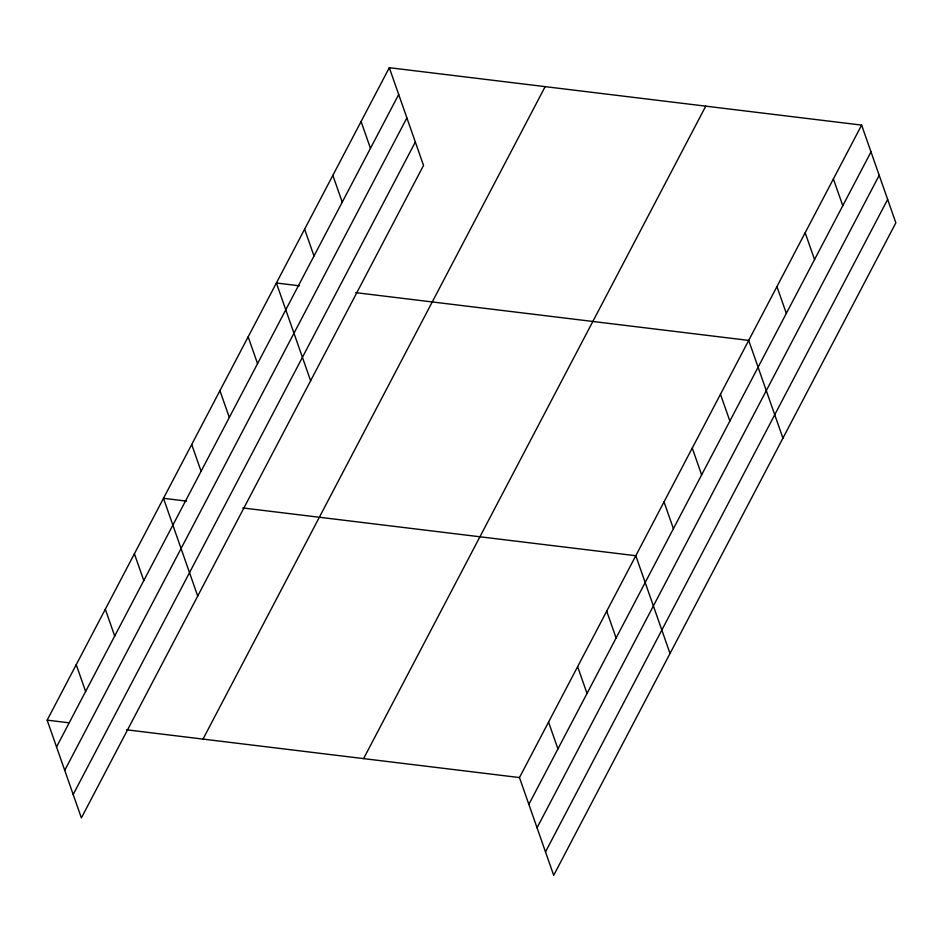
<?xml version="1.0" encoding="UTF-8"?>
<svg xmlns="http://www.w3.org/2000/svg" width="943" height="943" viewBox="0 0 943 943"><rect width="100%" height="100%" fill="white"/><g stroke="black" fill="none" stroke-linecap="round" stroke-linejoin="round"><path stroke-width="1.41" d="M389.306 67.696L423.537 165.438L81.381 817.899L47.15 720.146L389.306 67.696L861.619 125.101L895.85 222.854L553.694 875.304L519.463 777.562L861.619 125.101M56.533 746.95L398.689 94.5M64.737 770.36L406.881 117.91M73.189 794.489L415.333 142.028M203.016 739.088L545.16 86.638M363.597 758.608L705.753 106.158M528.858 804.367L871.002 151.906M537.05 827.777L879.206 175.315M545.502 851.894L887.646 199.444M299.485 285.812L276.393 283.006L310.624 380.748M355.77 292.648L748.707 340.411L782.938 438.165M186.573 501.122L163.481 498.317L197.712 596.059M242.858 507.959L635.794 555.722L670.025 653.475M47.15 720.146L68.804 722.786M126.527 729.799L519.463 777.562M833.388 178.922L842.783 205.727M805.169 232.756L814.552 259.561M776.938 286.578L786.321 313.382M720.476 394.245L729.87 421.038M692.256 448.066L701.639 474.871M664.025 501.9L673.408 528.693M606.714 611.182L616.097 637.987M577.635 666.642L587.017 693.447M361.075 121.517L370.458 148.322M548.555 722.102L557.938 748.907M332.844 175.351L342.238 202.156M304.613 229.173L314.007 255.977M248.162 336.828L257.545 363.633M219.931 390.661L229.326 417.466M191.712 444.483L201.095 471.288M134.401 553.777L143.784 580.582M105.321 609.237L114.704 636.042M76.23 664.685L85.624 691.49"/></g></svg>
